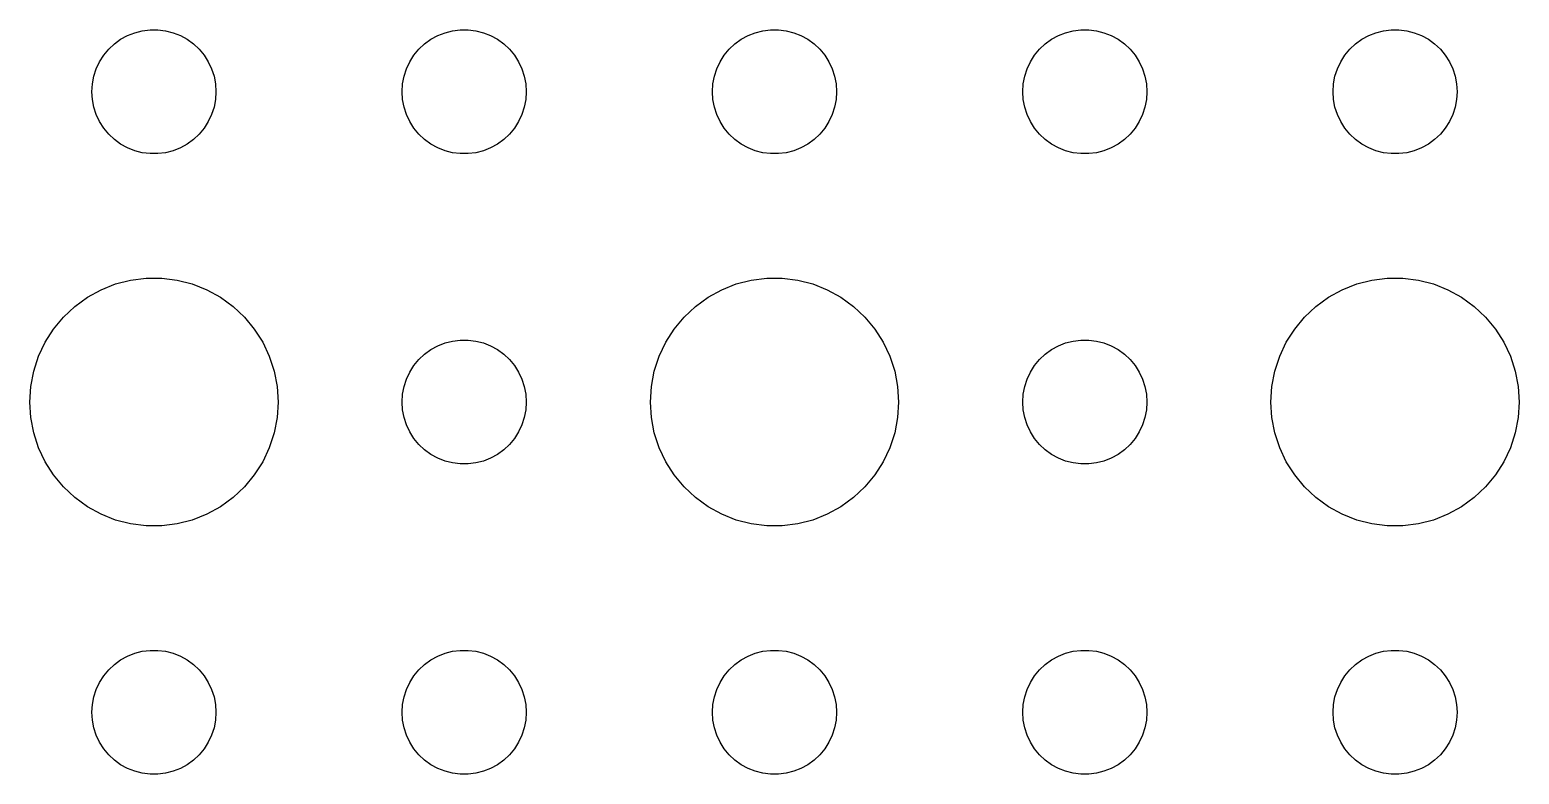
# Model space of a CAD drawing. Header units: metres. Extents: x -157 to 157, y -157 to 157.
# Drawn here: x -123 to -87, y 21 to 39 of the extents above; entities that cross this region are included whole.
import ezdxf

# ---------------------------------------------------------------- set-up
doc = ezdxf.new("R2010")
doc.units = ezdxf.units.M

msp = doc.modelspace()

# ---------------------------------------------------------------- linework, layer by layer
for p, q in [((-120.639, 38.8572), (-120.464, 38.9266)), ((-120.464, 38.9266), (-120.281, 38.9734)), ((-120.281, 38.9734), (-120.094, 38.997)), ((-120.094, 38.997), (-119.906, 38.997)), ((-119.906, 38.997), (-119.719, 38.9734)), ((-119.719, 38.9734), (-119.536, 38.9266)), ((-119.536, 38.9266), (-119.361, 38.8572)), ((-113.139, 38.8572), (-112.964, 38.9266)), ((-112.964, 38.9266), (-112.781, 38.9734)), ((-112.781, 38.9734), (-112.594, 38.997)), ((-112.594, 38.997), (-112.406, 38.997)), ((-112.406, 38.997), (-112.219, 38.9734)), ((-112.219, 38.9734), (-112.036, 38.9266)), ((-112.036, 38.9266), (-111.861, 38.8572)), ((-105.639, 38.8572), (-105.464, 38.9266)), ((-105.464, 38.9266), (-105.281, 38.9734)), ((-105.281, 38.9734), (-105.094, 38.997)), ((-105.094, 38.997), (-104.906, 38.997)), ((-104.906, 38.997), (-104.719, 38.9734)), ((-104.719, 38.9734), (-104.536, 38.9266)), ((-104.536, 38.9266), (-104.361, 38.8572)), ((-98.1387, 38.8572), (-97.9635, 38.9266)), ((-97.9635, 38.9266), (-97.7811, 38.9734)), ((-97.7811, 38.9734), (-97.5942, 38.997)), ((-97.5942, 38.997), (-97.4058, 38.997)), ((-97.4058, 38.997), (-97.2189, 38.9734)), ((-97.2189, 38.9734), (-97.0365, 38.9266)), ((-97.0365, 38.9266), (-96.8613, 38.8572)), ((-90.6387, 38.8572), (-90.4635, 38.9266)), ((-90.4635, 38.9266), (-90.2811, 38.9734)), ((-90.2811, 38.9734), (-90.0942, 38.997)), ((-90.0942, 38.997), (-89.9058, 38.997)), ((-89.9058, 38.997), (-89.7189, 38.9734)), ((-89.7189, 38.9734), (-89.5365, 38.9266)), ((-89.5365, 38.9266), (-89.3613, 38.8572)), ((-121.214, 38.3817), (-121.093, 38.5268)), ((-121.093, 38.5268), (-120.956, 38.6558)), ((-120.956, 38.6558), (-120.804, 38.7665)), ((-120.804, 38.7665), (-120.639, 38.8572)), ((-119.361, 38.8572), (-119.196, 38.7665)), ((-119.196, 38.7665), (-119.044, 38.6558)), ((-119.044, 38.6558), (-118.907, 38.5268)), ((-118.907, 38.5268), (-118.786, 38.3817)), ((-113.714, 38.3817), (-113.593, 38.5268)), ((-113.593, 38.5268), (-113.456, 38.6558)), ((-113.456, 38.6558), (-113.304, 38.7665)), ((-113.304, 38.7665), (-113.139, 38.8572)), ((-111.861, 38.8572), (-111.696, 38.7665)), ((-111.696, 38.7665), (-111.544, 38.6558)), ((-111.544, 38.6558), (-111.407, 38.5268)), ((-111.407, 38.5268), (-111.286, 38.3817)), ((-106.214, 38.3817), (-106.093, 38.5268)), ((-106.093, 38.5268), (-105.956, 38.6558)), ((-105.956, 38.6558), (-105.804, 38.7665)), ((-105.804, 38.7665), (-105.639, 38.8572)), ((-104.361, 38.8572), (-104.196, 38.7665)), ((-104.196, 38.7665), (-104.044, 38.6558)), ((-104.044, 38.6558), (-103.907, 38.5268)), ((-103.907, 38.5268), (-103.786, 38.3817)), ((-98.7135, 38.3817), (-98.5934, 38.5268)), ((-98.5934, 38.5268), (-98.4561, 38.6558)), ((-98.4561, 38.6558), (-98.3037, 38.7665)), ((-98.3037, 38.7665), (-98.1387, 38.8572)), ((-96.8613, 38.8572), (-96.6963, 38.7665)), ((-96.6963, 38.7665), (-96.5439, 38.6558)), ((-96.5439, 38.6558), (-96.4065, 38.5268)), ((-96.4065, 38.5268), (-96.2865, 38.3817)), ((-91.2135, 38.3817), (-91.0934, 38.5268)), ((-91.0934, 38.5268), (-90.9561, 38.6558)), ((-90.9561, 38.6558), (-90.8037, 38.7665)), ((-90.8037, 38.7665), (-90.6387, 38.8572)), ((-89.3613, 38.8572), (-89.1963, 38.7665)), ((-89.1963, 38.7665), (-89.0439, 38.6558)), ((-89.0439, 38.6558), (-88.9065, 38.5268)), ((-88.9065, 38.5268), (-88.7865, 38.3817)), ((-121.395, 38.0522), (-121.314, 38.2226)), ((-121.314, 38.2226), (-121.214, 38.3817)), ((-118.786, 38.3817), (-118.686, 38.2226)), ((-118.686, 38.2226), (-118.605, 38.0522)), ((-113.895, 38.0522), (-113.814, 38.2226)), ((-113.814, 38.2226), (-113.714, 38.3817)), ((-111.286, 38.3817), (-111.186, 38.2226)), ((-111.186, 38.2226), (-111.105, 38.0522)), ((-106.395, 38.0522), (-106.314, 38.2226)), ((-106.314, 38.2226), (-106.214, 38.3817)), ((-103.786, 38.3817), (-103.686, 38.2226)), ((-103.686, 38.2226), (-103.605, 38.0522)), ((-98.8947, 38.0522), (-98.8145, 38.2226)), ((-98.8145, 38.2226), (-98.7135, 38.3817)), ((-96.2865, 38.3817), (-96.1855, 38.2226)), ((-96.1855, 38.2226), (-96.1053, 38.0522)), ((-91.3947, 38.0522), (-91.3145, 38.2226)), ((-91.3145, 38.2226), (-91.2135, 38.3817)), ((-88.7865, 38.3817), (-88.6855, 38.2226)), ((-88.6855, 38.2226), (-88.6053, 38.0522)), ((-121.488, 37.688), (-121.453, 37.873)), ((-121.453, 37.873), (-121.395, 38.0522)), ((-118.605, 38.0522), (-118.547, 37.873)), ((-118.547, 37.873), (-118.512, 37.688)), ((-113.988, 37.688), (-113.953, 37.873)), ((-113.953, 37.873), (-113.895, 38.0522)), ((-111.105, 38.0522), (-111.047, 37.873)), ((-111.047, 37.873), (-111.012, 37.688)), ((-106.488, 37.688), (-106.453, 37.873)), ((-106.453, 37.873), (-106.395, 38.0522)), ((-103.605, 38.0522), (-103.547, 37.873)), ((-103.547, 37.873), (-103.512, 37.688)), ((-98.9882, 37.688), (-98.9529, 37.873)), ((-98.9529, 37.873), (-98.8947, 38.0522)), ((-96.1053, 38.0522), (-96.0471, 37.873)), ((-96.0471, 37.873), (-96.0118, 37.688)), ((-91.4882, 37.688), (-91.4529, 37.873)), ((-91.4529, 37.873), (-91.3947, 38.0522)), ((-88.6053, 38.0522), (-88.5471, 37.873)), ((-88.5471, 37.873), (-88.5118, 37.688)), ((-121.5, 37.5), (-121.488, 37.688)), ((-121.488, 37.312), (-121.5, 37.5)), ((-118.512, 37.688), (-118.5, 37.5)), ((-118.5, 37.5), (-118.512, 37.312)), ((-114, 37.5), (-113.988, 37.688)), ((-113.988, 37.312), (-114, 37.5)), ((-111.012, 37.688), (-111, 37.5)), ((-111, 37.5), (-111.012, 37.312)), ((-106.5, 37.5), (-106.488, 37.688)), ((-106.488, 37.312), (-106.5, 37.5)), ((-103.512, 37.688), (-103.5, 37.5)), ((-103.5, 37.5), (-103.512, 37.312)), ((-99, 37.5), (-98.9882, 37.688)), ((-98.9882, 37.312), (-99, 37.5)), ((-96.0118, 37.688), (-96, 37.5)), ((-96, 37.5), (-96.0118, 37.312)), ((-91.5, 37.5), (-91.4882, 37.688)), ((-91.4882, 37.312), (-91.5, 37.5)), ((-88.5118, 37.688), (-88.5, 37.5)), ((-88.5, 37.5), (-88.5118, 37.312)), ((-121.453, 37.127), (-121.488, 37.312)), ((-121.395, 36.9478), (-121.453, 37.127)), ((-118.547, 37.127), (-118.605, 36.9478)), ((-118.512, 37.312), (-118.547, 37.127)), ((-113.953, 37.127), (-113.988, 37.312)), ((-113.895, 36.9478), (-113.953, 37.127)), ((-111.047, 37.127), (-111.105, 36.9478)), ((-111.012, 37.312), (-111.047, 37.127)), ((-106.453, 37.127), (-106.488, 37.312)), ((-106.395, 36.9478), (-106.453, 37.127)), ((-103.547, 37.127), (-103.605, 36.9478)), ((-103.512, 37.312), (-103.547, 37.127)), ((-98.9529, 37.127), (-98.9882, 37.312)), ((-98.8947, 36.9478), (-98.9529, 37.127)), ((-96.0471, 37.127), (-96.1053, 36.9478)), ((-96.0118, 37.312), (-96.0471, 37.127)), ((-91.4529, 37.127), (-91.4882, 37.312)), ((-91.3947, 36.9478), (-91.4529, 37.127)), ((-88.5471, 37.127), (-88.6053, 36.9478)), ((-88.5118, 37.312), (-88.5471, 37.127)), ((-121.314, 36.7774), (-121.395, 36.9478)), ((-121.214, 36.6183), (-121.314, 36.7774)), ((-118.686, 36.7774), (-118.786, 36.6183)), ((-118.605, 36.9478), (-118.686, 36.7774)), ((-113.814, 36.7774), (-113.895, 36.9478)), ((-113.714, 36.6183), (-113.814, 36.7774)), ((-111.186, 36.7774), (-111.286, 36.6183)), ((-111.105, 36.9478), (-111.186, 36.7774)), ((-106.314, 36.7774), (-106.395, 36.9478)), ((-106.214, 36.6183), (-106.314, 36.7774)), ((-103.686, 36.7774), (-103.786, 36.6183)), ((-103.605, 36.9478), (-103.686, 36.7774)), ((-98.8145, 36.7774), (-98.8947, 36.9478)), ((-98.7135, 36.6183), (-98.8145, 36.7774)), ((-96.1855, 36.7774), (-96.2865, 36.6183)), ((-96.1053, 36.9478), (-96.1855, 36.7774)), ((-91.3145, 36.7774), (-91.3947, 36.9478)), ((-91.2135, 36.6183), (-91.3145, 36.7774)), ((-88.6855, 36.7774), (-88.7865, 36.6183)), ((-88.6053, 36.9478), (-88.6855, 36.7774)), ((-121.093, 36.4732), (-121.214, 36.6183)), ((-120.956, 36.3442), (-121.093, 36.4732)), ((-118.907, 36.4732), (-119.044, 36.3442)), ((-118.786, 36.6183), (-118.907, 36.4732)), ((-113.593, 36.4732), (-113.714, 36.6183)), ((-113.456, 36.3442), (-113.593, 36.4732)), ((-111.407, 36.4732), (-111.544, 36.3442)), ((-111.286, 36.6183), (-111.407, 36.4732)), ((-106.093, 36.4732), (-106.214, 36.6183)), ((-105.956, 36.3442), (-106.093, 36.4732)), ((-103.907, 36.4732), (-104.044, 36.3442)), ((-103.786, 36.6183), (-103.907, 36.4732)), ((-98.5934, 36.4732), (-98.7135, 36.6183)), ((-98.4561, 36.3442), (-98.5934, 36.4732)), ((-96.4065, 36.4732), (-96.5439, 36.3442)), ((-96.2865, 36.6183), (-96.4065, 36.4732)), ((-91.0934, 36.4732), (-91.2135, 36.6183)), ((-90.9561, 36.3442), (-91.0934, 36.4732)), ((-88.9065, 36.4732), (-89.0439, 36.3442)), ((-88.7865, 36.6183), (-88.9065, 36.4732)), ((-120.804, 36.2335), (-120.956, 36.3442)), ((-120.639, 36.1428), (-120.804, 36.2335)), ((-120.464, 36.0734), (-120.639, 36.1428)), ((-120.281, 36.0266), (-120.464, 36.0734)), ((-120.094, 36.003), (-120.281, 36.0266)), ((-119.906, 36.003), (-120.094, 36.003)), ((-119.719, 36.0266), (-119.906, 36.003)), ((-119.536, 36.0734), (-119.719, 36.0266)), ((-119.361, 36.1428), (-119.536, 36.0734)), ((-119.196, 36.2335), (-119.361, 36.1428)), ((-119.044, 36.3442), (-119.196, 36.2335)), ((-113.304, 36.2335), (-113.456, 36.3442)), ((-113.139, 36.1428), (-113.304, 36.2335)), ((-112.964, 36.0734), (-113.139, 36.1428)), ((-112.781, 36.0266), (-112.964, 36.0734)), ((-112.594, 36.003), (-112.781, 36.0266)), ((-112.406, 36.003), (-112.594, 36.003)), ((-112.219, 36.0266), (-112.406, 36.003)), ((-112.036, 36.0734), (-112.219, 36.0266)), ((-111.861, 36.1428), (-112.036, 36.0734)), ((-111.696, 36.2335), (-111.861, 36.1428)), ((-111.544, 36.3442), (-111.696, 36.2335)), ((-105.804, 36.2335), (-105.956, 36.3442)), ((-105.639, 36.1428), (-105.804, 36.2335)), ((-105.464, 36.0734), (-105.639, 36.1428)), ((-105.281, 36.0266), (-105.464, 36.0734)), ((-105.094, 36.003), (-105.281, 36.0266)), ((-104.906, 36.003), (-105.094, 36.003)), ((-104.719, 36.0266), (-104.906, 36.003)), ((-104.536, 36.0734), (-104.719, 36.0266)), ((-104.361, 36.1428), (-104.536, 36.0734)), ((-104.196, 36.2335), (-104.361, 36.1428)), ((-104.044, 36.3442), (-104.196, 36.2335)), ((-98.3037, 36.2335), (-98.4561, 36.3442)), ((-98.1387, 36.1428), (-98.3037, 36.2335)), ((-97.9635, 36.0734), (-98.1387, 36.1428)), ((-97.7811, 36.0266), (-97.9635, 36.0734)), ((-97.5942, 36.003), (-97.7811, 36.0266)), ((-97.4058, 36.003), (-97.5942, 36.003)), ((-97.2189, 36.0266), (-97.4058, 36.003)), ((-97.0365, 36.0734), (-97.2189, 36.0266)), ((-96.8613, 36.1428), (-97.0365, 36.0734)), ((-96.6963, 36.2335), (-96.8613, 36.1428)), ((-96.5439, 36.3442), (-96.6963, 36.2335)), ((-90.8037, 36.2335), (-90.9561, 36.3442)), ((-90.6387, 36.1428), (-90.8037, 36.2335)), ((-90.4635, 36.0734), (-90.6387, 36.1428)), ((-90.2811, 36.0266), (-90.4635, 36.0734)), ((-90.0942, 36.003), (-90.2811, 36.0266)), ((-89.9058, 36.003), (-90.0942, 36.003)), ((-89.7189, 36.0266), (-89.9058, 36.003)), ((-89.5365, 36.0734), (-89.7189, 36.0266)), ((-89.3613, 36.1428), (-89.5365, 36.0734)), ((-89.1963, 36.2335), (-89.3613, 36.1428)), ((-89.0439, 36.3442), (-89.1963, 36.2335)), ((-121.277, 32.7145), (-120.927, 32.8532)), ((-120.927, 32.8532), (-120.562, 32.9469)), ((-120.562, 32.9469), (-120.188, 32.9941)), ((-120.188, 32.9941), (-119.812, 32.9941)), ((-119.812, 32.9941), (-119.438, 32.9469)), ((-119.438, 32.9469), (-119.073, 32.8532)), ((-119.073, 32.8532), (-118.723, 32.7145)), ((-106.277, 32.7145), (-105.927, 32.8532)), ((-105.927, 32.8532), (-105.562, 32.9469)), ((-105.562, 32.9469), (-105.188, 32.9941)), ((-105.188, 32.9941), (-104.812, 32.9941)), ((-104.812, 32.9941), (-104.438, 32.9469)), ((-104.438, 32.9469), (-104.073, 32.8532)), ((-104.073, 32.8532), (-103.723, 32.7145)), ((-91.2773, 32.7145), (-90.927, 32.8532)), ((-90.927, 32.8532), (-90.5621, 32.9469)), ((-90.5621, 32.9469), (-90.1884, 32.9941)), ((-90.1884, 32.9941), (-89.8116, 32.9941)), ((-89.8116, 32.9941), (-89.4379, 32.9469)), ((-89.4379, 32.9469), (-89.073, 32.8532)), ((-89.073, 32.8532), (-88.7227, 32.7145)), ((-121.912, 32.3115), (-121.607, 32.533)), ((-121.607, 32.533), (-121.277, 32.7145)), ((-118.723, 32.7145), (-118.393, 32.533)), ((-118.393, 32.533), (-118.088, 32.3115)), ((-106.912, 32.3115), (-106.607, 32.533)), ((-106.607, 32.533), (-106.277, 32.7145)), ((-103.723, 32.7145), (-103.393, 32.533)), ((-103.393, 32.533), (-103.088, 32.3115)), ((-91.9123, 32.3115), (-91.6075, 32.533)), ((-91.6075, 32.533), (-91.2773, 32.7145)), ((-88.7227, 32.7145), (-88.3925, 32.533)), ((-88.3925, 32.533), (-88.0877, 32.3115)), ((-122.427, 31.7634), (-122.187, 32.0536)), ((-122.187, 32.0536), (-121.912, 32.3115)), ((-118.088, 32.3115), (-117.813, 32.0536)), ((-117.813, 32.0536), (-117.573, 31.7634)), ((-107.427, 31.7634), (-107.187, 32.0536)), ((-107.187, 32.0536), (-106.912, 32.3115)), ((-103.088, 32.3115), (-102.813, 32.0536)), ((-102.813, 32.0536), (-102.573, 31.7634)), ((-92.427, 31.7634), (-92.1869, 32.0536)), ((-92.1869, 32.0536), (-91.9123, 32.3115)), ((-88.0877, 32.3115), (-87.8131, 32.0536)), ((-87.8131, 32.0536), (-87.573, 31.7634)), ((-122.629, 31.4453), (-122.427, 31.7634)), ((-117.573, 31.7634), (-117.371, 31.4453)), ((-107.629, 31.4453), (-107.427, 31.7634)), ((-102.573, 31.7634), (-102.371, 31.4453)), ((-92.6289, 31.4453), (-92.427, 31.7634)), ((-87.573, 31.7634), (-87.3711, 31.4453)), ((-122.789, 31.1044), (-122.629, 31.4453)), ((-117.371, 31.4453), (-117.211, 31.1044)), ((-113.304, 31.2665), (-113.139, 31.3572)), ((-113.139, 31.3572), (-112.964, 31.4266)), ((-112.964, 31.4266), (-112.781, 31.4734)), ((-112.781, 31.4734), (-112.594, 31.497)), ((-112.594, 31.497), (-112.406, 31.497)), ((-112.406, 31.497), (-112.219, 31.4734)), ((-112.219, 31.4734), (-112.036, 31.4266)), ((-112.036, 31.4266), (-111.861, 31.3572)), ((-111.861, 31.3572), (-111.696, 31.2665)), ((-107.789, 31.1044), (-107.629, 31.4453)), ((-102.371, 31.4453), (-102.211, 31.1044)), ((-98.3037, 31.2665), (-98.1387, 31.3572)), ((-98.1387, 31.3572), (-97.9635, 31.4266)), ((-97.9635, 31.4266), (-97.7811, 31.4734)), ((-97.7811, 31.4734), (-97.5942, 31.497)), ((-97.5942, 31.497), (-97.4058, 31.497)), ((-97.4058, 31.497), (-97.2189, 31.4734)), ((-97.2189, 31.4734), (-97.0365, 31.4266)), ((-97.0365, 31.4266), (-96.8613, 31.3572)), ((-96.8613, 31.3572), (-96.6963, 31.2665)), ((-92.7893, 31.1044), (-92.6289, 31.4453)), ((-87.3711, 31.4453), (-87.2107, 31.1044)), ((-122.906, 30.7461), (-122.789, 31.1044)), ((-117.211, 31.1044), (-117.094, 30.7461)), ((-113.714, 30.8817), (-113.593, 31.0268)), ((-113.593, 31.0268), (-113.456, 31.1558)), ((-113.456, 31.1558), (-113.304, 31.2665)), ((-111.696, 31.2665), (-111.544, 31.1558)), ((-111.544, 31.1558), (-111.407, 31.0268)), ((-111.407, 31.0268), (-111.286, 30.8817)), ((-107.906, 30.7461), (-107.789, 31.1044)), ((-102.211, 31.1044), (-102.094, 30.7461)), ((-98.7135, 30.8817), (-98.5934, 31.0268)), ((-98.5934, 31.0268), (-98.4561, 31.1558)), ((-98.4561, 31.1558), (-98.3037, 31.2665)), ((-96.6963, 31.2665), (-96.5439, 31.1558)), ((-96.5439, 31.1558), (-96.4065, 31.0268)), ((-96.4065, 31.0268), (-96.2865, 30.8817)), ((-92.9057, 30.7461), (-92.7893, 31.1044)), ((-87.2107, 31.1044), (-87.0943, 30.7461)), ((-122.976, 30.376), (-122.906, 30.7461)), ((-117.094, 30.7461), (-117.024, 30.376)), ((-113.895, 30.5522), (-113.814, 30.7226)), ((-113.814, 30.7226), (-113.714, 30.8817)), ((-111.286, 30.8817), (-111.186, 30.7226)), ((-111.186, 30.7226), (-111.105, 30.5522)), ((-107.976, 30.376), (-107.906, 30.7461)), ((-102.094, 30.7461), (-102.024, 30.376)), ((-98.8947, 30.5522), (-98.8145, 30.7226)), ((-98.8145, 30.7226), (-98.7135, 30.8817)), ((-96.2865, 30.8817), (-96.1855, 30.7226)), ((-96.1855, 30.7226), (-96.1053, 30.5522)), ((-92.9763, 30.376), (-92.9057, 30.7461)), ((-87.0943, 30.7461), (-87.0237, 30.376)), ((-123, 30), (-122.976, 30.376)), ((-117.024, 30.376), (-117, 30)), ((-113.988, 30.188), (-113.953, 30.373)), ((-113.953, 30.373), (-113.895, 30.5522)), ((-111.105, 30.5522), (-111.047, 30.373)), ((-111.047, 30.373), (-111.012, 30.188)), ((-108, 30), (-107.976, 30.376)), ((-102.024, 30.376), (-102, 30)), ((-98.9882, 30.188), (-98.9529, 30.373)), ((-98.9529, 30.373), (-98.8947, 30.5522)), ((-96.1053, 30.5522), (-96.0471, 30.373)), ((-96.0471, 30.373), (-96.0118, 30.188)), ((-93, 30), (-92.9763, 30.376)), ((-87.0237, 30.376), (-87, 30)), ((-122.976, 29.624), (-123, 30)), ((-117, 30), (-117.024, 29.624)), ((-114, 30), (-113.988, 30.188)), ((-113.988, 29.812), (-114, 30)), ((-111.012, 30.188), (-111, 30)), ((-111, 30), (-111.012, 29.812)), ((-107.976, 29.624), (-108, 30)), ((-102, 30), (-102.024, 29.624)), ((-99, 30), (-98.9882, 30.188)), ((-98.9882, 29.812), (-99, 30)), ((-96.0118, 30.188), (-96, 30)), ((-96, 30), (-96.0118, 29.812)), ((-92.9763, 29.624), (-93, 30)), ((-87, 30), (-87.0237, 29.624)), ((-122.906, 29.2539), (-122.976, 29.624)), ((-117.024, 29.624), (-117.094, 29.2539)), ((-113.953, 29.627), (-113.988, 29.812)), ((-113.895, 29.4478), (-113.953, 29.627)), ((-111.047, 29.627), (-111.105, 29.4478)), ((-111.012, 29.812), (-111.047, 29.627)), ((-107.906, 29.2539), (-107.976, 29.624)), ((-102.024, 29.624), (-102.094, 29.2539)), ((-98.9529, 29.627), (-98.9882, 29.812)), ((-98.8947, 29.4478), (-98.9529, 29.627)), ((-96.0471, 29.627), (-96.1053, 29.4478)), ((-96.0118, 29.812), (-96.0471, 29.627)), ((-92.9057, 29.2539), (-92.9763, 29.624)), ((-87.0237, 29.624), (-87.0943, 29.2539)), ((-122.789, 28.8956), (-122.906, 29.2539)), ((-117.094, 29.2539), (-117.211, 28.8956)), ((-113.814, 29.2774), (-113.895, 29.4478)), ((-113.714, 29.1183), (-113.814, 29.2774)), ((-111.186, 29.2774), (-111.286, 29.1183)), ((-111.105, 29.4478), (-111.186, 29.2774)), ((-107.789, 28.8956), (-107.906, 29.2539)), ((-102.094, 29.2539), (-102.211, 28.8956)), ((-98.8145, 29.2774), (-98.8947, 29.4478)), ((-98.7135, 29.1183), (-98.8145, 29.2774)), ((-96.1855, 29.2774), (-96.2865, 29.1183)), ((-96.1053, 29.4478), (-96.1855, 29.2774)), ((-92.7893, 28.8956), (-92.9057, 29.2539)), ((-87.0943, 29.2539), (-87.2107, 28.8956)), ((-122.629, 28.5547), (-122.789, 28.8956)), ((-117.211, 28.8956), (-117.371, 28.5547)), ((-113.593, 28.9732), (-113.714, 29.1183)), ((-113.456, 28.8442), (-113.593, 28.9732)), ((-113.304, 28.7335), (-113.456, 28.8442)), ((-111.544, 28.8442), (-111.696, 28.7335)), ((-111.407, 28.9732), (-111.544, 28.8442)), ((-111.286, 29.1183), (-111.407, 28.9732)), ((-107.629, 28.5547), (-107.789, 28.8956)), ((-102.211, 28.8956), (-102.371, 28.5547)), ((-98.5934, 28.9732), (-98.7135, 29.1183)), ((-98.4561, 28.8442), (-98.5934, 28.9732)), ((-98.3037, 28.7335), (-98.4561, 28.8442)), ((-96.5439, 28.8442), (-96.6963, 28.7335)), ((-96.4065, 28.9732), (-96.5439, 28.8442)), ((-96.2865, 29.1183), (-96.4065, 28.9732)), ((-92.6289, 28.5547), (-92.7893, 28.8956)), ((-87.2107, 28.8956), (-87.3711, 28.5547)), ((-122.427, 28.2366), (-122.629, 28.5547)), ((-117.371, 28.5547), (-117.573, 28.2366)), ((-113.139, 28.6427), (-113.304, 28.7335)), ((-112.964, 28.5734), (-113.139, 28.6427)), ((-112.781, 28.5266), (-112.964, 28.5734)), ((-112.594, 28.503), (-112.781, 28.5266)), ((-112.406, 28.503), (-112.594, 28.503)), ((-112.219, 28.5266), (-112.406, 28.503)), ((-112.036, 28.5734), (-112.219, 28.5266)), ((-111.861, 28.6427), (-112.036, 28.5734)), ((-111.696, 28.7335), (-111.861, 28.6427)), ((-107.427, 28.2366), (-107.629, 28.5547)), ((-102.371, 28.5547), (-102.573, 28.2366)), ((-98.1387, 28.6427), (-98.3037, 28.7335)), ((-97.9635, 28.5734), (-98.1387, 28.6427)), ((-97.7811, 28.5266), (-97.9635, 28.5734)), ((-97.5942, 28.503), (-97.7811, 28.5266)), ((-97.4058, 28.503), (-97.5942, 28.503)), ((-97.2189, 28.5266), (-97.4058, 28.503)), ((-97.0365, 28.5734), (-97.2189, 28.5266)), ((-96.8613, 28.6427), (-97.0365, 28.5734)), ((-96.6963, 28.7335), (-96.8613, 28.6427)), ((-92.427, 28.2366), (-92.6289, 28.5547)), ((-87.3711, 28.5547), (-87.573, 28.2366)), ((-122.187, 27.9464), (-122.427, 28.2366)), ((-117.573, 28.2366), (-117.813, 27.9464)), ((-107.187, 27.9464), (-107.427, 28.2366)), ((-102.573, 28.2366), (-102.813, 27.9464)), ((-92.1869, 27.9464), (-92.427, 28.2366)), ((-87.573, 28.2366), (-87.8131, 27.9464)), ((-121.912, 27.6884), (-122.187, 27.9464)), ((-117.813, 27.9464), (-118.088, 27.6884)), ((-106.912, 27.6884), (-107.187, 27.9464)), ((-102.813, 27.9464), (-103.088, 27.6884)), ((-91.9123, 27.6884), (-92.1869, 27.9464)), ((-87.8131, 27.9464), (-88.0877, 27.6884)), ((-121.607, 27.467), (-121.912, 27.6884)), ((-121.277, 27.2855), (-121.607, 27.467)), ((-118.393, 27.467), (-118.723, 27.2855)), ((-118.088, 27.6884), (-118.393, 27.467)), ((-106.607, 27.467), (-106.912, 27.6884)), ((-106.277, 27.2855), (-106.607, 27.467)), ((-103.393, 27.467), (-103.723, 27.2855)), ((-103.088, 27.6884), (-103.393, 27.467)), ((-91.6075, 27.467), (-91.9123, 27.6884)), ((-91.2773, 27.2855), (-91.6075, 27.467)), ((-88.3925, 27.467), (-88.7227, 27.2855)), ((-88.0877, 27.6884), (-88.3925, 27.467)), ((-120.927, 27.1468), (-121.277, 27.2855)), ((-120.562, 27.0531), (-120.927, 27.1468)), ((-120.188, 27.0059), (-120.562, 27.0531)), ((-119.812, 27.0059), (-120.188, 27.0059)), ((-119.438, 27.0531), (-119.812, 27.0059)), ((-119.073, 27.1468), (-119.438, 27.0531)), ((-118.723, 27.2855), (-119.073, 27.1468)), ((-105.927, 27.1468), (-106.277, 27.2855)), ((-105.562, 27.0531), (-105.927, 27.1468)), ((-105.188, 27.0059), (-105.562, 27.0531)), ((-104.812, 27.0059), (-105.188, 27.0059)), ((-104.438, 27.0531), (-104.812, 27.0059)), ((-104.073, 27.1468), (-104.438, 27.0531)), ((-103.723, 27.2855), (-104.073, 27.1468)), ((-90.927, 27.1468), (-91.2773, 27.2855)), ((-90.5621, 27.0531), (-90.927, 27.1468)), ((-90.1884, 27.0059), (-90.5621, 27.0531)), ((-89.8116, 27.0059), (-90.1884, 27.0059)), ((-89.4379, 27.0531), (-89.8116, 27.0059)), ((-89.073, 27.1468), (-89.4379, 27.0531)), ((-88.7227, 27.2855), (-89.073, 27.1468)), ((-120.956, 23.6558), (-120.804, 23.7665)), ((-120.804, 23.7665), (-120.639, 23.8572)), ((-120.639, 23.8572), (-120.464, 23.9266)), ((-120.464, 23.9266), (-120.281, 23.9734)), ((-120.281, 23.9734), (-120.094, 23.997)), ((-120.094, 23.997), (-119.906, 23.997)), ((-119.906, 23.997), (-119.719, 23.9734)), ((-119.719, 23.9734), (-119.536, 23.9266)), ((-119.536, 23.9266), (-119.361, 23.8572)), ((-119.361, 23.8572), (-119.196, 23.7665)), ((-119.196, 23.7665), (-119.044, 23.6558)), ((-113.456, 23.6558), (-113.304, 23.7665)), ((-113.304, 23.7665), (-113.139, 23.8572)), ((-113.139, 23.8572), (-112.964, 23.9266)), ((-112.964, 23.9266), (-112.781, 23.9734)), ((-112.781, 23.9734), (-112.594, 23.997)), ((-112.594, 23.997), (-112.406, 23.997)), ((-112.406, 23.997), (-112.219, 23.9734)), ((-112.219, 23.9734), (-112.036, 23.9266)), ((-112.036, 23.9266), (-111.861, 23.8572)), ((-111.861, 23.8572), (-111.696, 23.7665)), ((-111.696, 23.7665), (-111.544, 23.6558)), ((-105.956, 23.6558), (-105.804, 23.7665)), ((-105.804, 23.7665), (-105.639, 23.8572)), ((-105.639, 23.8572), (-105.464, 23.9266)), ((-105.464, 23.9266), (-105.281, 23.9734)), ((-105.281, 23.9734), (-105.094, 23.997)), ((-105.094, 23.997), (-104.906, 23.997)), ((-104.906, 23.997), (-104.719, 23.9734)), ((-104.719, 23.9734), (-104.536, 23.9266)), ((-104.536, 23.9266), (-104.361, 23.8572)), ((-104.361, 23.8572), (-104.196, 23.7665)), ((-104.196, 23.7665), (-104.044, 23.6558)), ((-98.4561, 23.6558), (-98.3037, 23.7665)), ((-98.3037, 23.7665), (-98.1387, 23.8572)), ((-98.1387, 23.8572), (-97.9635, 23.9266)), ((-97.9635, 23.9266), (-97.7811, 23.9734)), ((-97.7811, 23.9734), (-97.5942, 23.997)), ((-97.5942, 23.997), (-97.4058, 23.997)), ((-97.4058, 23.997), (-97.2189, 23.9734)), ((-97.2189, 23.9734), (-97.0365, 23.9266)), ((-97.0365, 23.9266), (-96.8613, 23.8572)), ((-96.8613, 23.8572), (-96.6963, 23.7665)), ((-96.6963, 23.7665), (-96.5439, 23.6558)), ((-90.9561, 23.6558), (-90.8037, 23.7665)), ((-90.8037, 23.7665), (-90.6387, 23.8572)), ((-90.6387, 23.8572), (-90.4635, 23.9266)), ((-90.4635, 23.9266), (-90.2811, 23.9734)), ((-90.2811, 23.9734), (-90.0942, 23.997)), ((-90.0942, 23.997), (-89.9058, 23.997)), ((-89.9058, 23.997), (-89.7189, 23.9734)), ((-89.7189, 23.9734), (-89.5365, 23.9266)), ((-89.5365, 23.9266), (-89.3613, 23.8572)), ((-89.3613, 23.8572), (-89.1963, 23.7665)), ((-89.1963, 23.7665), (-89.0439, 23.6558)), ((-121.214, 23.3817), (-121.093, 23.5268)), ((-121.093, 23.5268), (-120.956, 23.6558)), ((-119.044, 23.6558), (-118.907, 23.5268)), ((-118.907, 23.5268), (-118.786, 23.3817)), ((-113.714, 23.3817), (-113.593, 23.5268)), ((-113.593, 23.5268), (-113.456, 23.6558)), ((-111.544, 23.6558), (-111.407, 23.5268)), ((-111.407, 23.5268), (-111.286, 23.3817)), ((-106.214, 23.3817), (-106.093, 23.5268)), ((-106.093, 23.5268), (-105.956, 23.6558)), ((-104.044, 23.6558), (-103.907, 23.5268)), ((-103.907, 23.5268), (-103.786, 23.3817)), ((-98.7135, 23.3817), (-98.5934, 23.5268)), ((-98.5934, 23.5268), (-98.4561, 23.6558)), ((-96.5439, 23.6558), (-96.4065, 23.5268)), ((-96.4065, 23.5268), (-96.2865, 23.3817)), ((-91.2135, 23.3817), (-91.0934, 23.5268)), ((-91.0934, 23.5268), (-90.9561, 23.6558)), ((-89.0439, 23.6558), (-88.9065, 23.5268)), ((-88.9065, 23.5268), (-88.7865, 23.3817)), ((-121.453, 22.873), (-121.395, 23.0522)), ((-121.395, 23.0522), (-121.314, 23.2226)), ((-121.314, 23.2226), (-121.214, 23.3817)), ((-118.786, 23.3817), (-118.686, 23.2226)), ((-118.686, 23.2226), (-118.605, 23.0522)), ((-118.605, 23.0522), (-118.547, 22.873)), ((-113.953, 22.873), (-113.895, 23.0522)), ((-113.895, 23.0522), (-113.814, 23.2226)), ((-113.814, 23.2226), (-113.714, 23.3817)), ((-111.286, 23.3817), (-111.186, 23.2226)), ((-111.186, 23.2226), (-111.105, 23.0522)), ((-111.105, 23.0522), (-111.047, 22.873)), ((-106.453, 22.873), (-106.395, 23.0522)), ((-106.395, 23.0522), (-106.314, 23.2226)), ((-106.314, 23.2226), (-106.214, 23.3817)), ((-103.786, 23.3817), (-103.686, 23.2226)), ((-103.686, 23.2226), (-103.605, 23.0522)), ((-103.605, 23.0522), (-103.547, 22.873)), ((-98.9529, 22.873), (-98.8947, 23.0522)), ((-98.8947, 23.0522), (-98.8145, 23.2226)), ((-98.8145, 23.2226), (-98.7135, 23.3817)), ((-96.2865, 23.3817), (-96.1855, 23.2226)), ((-96.1855, 23.2226), (-96.1053, 23.0522)), ((-96.1053, 23.0522), (-96.0471, 22.873)), ((-91.4529, 22.873), (-91.3947, 23.0522)), ((-91.3947, 23.0522), (-91.3145, 23.2226)), ((-91.3145, 23.2226), (-91.2135, 23.3817)), ((-88.7865, 23.3817), (-88.6855, 23.2226)), ((-88.6855, 23.2226), (-88.6053, 23.0522)), ((-88.6053, 23.0522), (-88.5471, 22.873)), ((-121.5, 22.5), (-121.488, 22.688)), ((-121.488, 22.688), (-121.453, 22.873)), ((-118.547, 22.873), (-118.512, 22.688)), ((-118.512, 22.688), (-118.5, 22.5)), ((-114, 22.5), (-113.988, 22.688)), ((-113.988, 22.688), (-113.953, 22.873)), ((-111.047, 22.873), (-111.012, 22.688)), ((-111.012, 22.688), (-111, 22.5)), ((-106.5, 22.5), (-106.488, 22.688)), ((-106.488, 22.688), (-106.453, 22.873)), ((-103.547, 22.873), (-103.512, 22.688)), ((-103.512, 22.688), (-103.5, 22.5)), ((-99, 22.5), (-98.9882, 22.688)), ((-98.9882, 22.688), (-98.9529, 22.873)), ((-96.0471, 22.873), (-96.0118, 22.688)), ((-96.0118, 22.688), (-96, 22.5)), ((-91.5, 22.5), (-91.4882, 22.688)), ((-91.4882, 22.688), (-91.4529, 22.873)), ((-88.5471, 22.873), (-88.5118, 22.688)), ((-88.5118, 22.688), (-88.5, 22.5)), ((-121.488, 22.312), (-121.5, 22.5)), ((-118.5, 22.5), (-118.512, 22.312)), ((-113.988, 22.312), (-114, 22.5)), ((-111, 22.5), (-111.012, 22.312)), ((-106.488, 22.312), (-106.5, 22.5)), ((-103.5, 22.5), (-103.512, 22.312)), ((-98.9882, 22.312), (-99, 22.5)), ((-96, 22.5), (-96.0118, 22.312)), ((-91.4882, 22.312), (-91.5, 22.5)), ((-88.5, 22.5), (-88.5118, 22.312)), ((-121.453, 22.127), (-121.488, 22.312)), ((-121.395, 21.9478), (-121.453, 22.127)), ((-118.547, 22.127), (-118.605, 21.9478)), ((-118.512, 22.312), (-118.547, 22.127)), ((-113.953, 22.127), (-113.988, 22.312)), ((-113.895, 21.9478), (-113.953, 22.127)), ((-111.047, 22.127), (-111.105, 21.9478)), ((-111.012, 22.312), (-111.047, 22.127)), ((-106.453, 22.127), (-106.488, 22.312)), ((-106.395, 21.9478), (-106.453, 22.127)), ((-103.547, 22.127), (-103.605, 21.9478)), ((-103.512, 22.312), (-103.547, 22.127)), ((-98.9529, 22.127), (-98.9882, 22.312)), ((-98.8947, 21.9478), (-98.9529, 22.127)), ((-96.0471, 22.127), (-96.1053, 21.9478)), ((-96.0118, 22.312), (-96.0471, 22.127)), ((-91.4529, 22.127), (-91.4882, 22.312)), ((-91.3947, 21.9478), (-91.4529, 22.127)), ((-88.5471, 22.127), (-88.6053, 21.9478)), ((-88.5118, 22.312), (-88.5471, 22.127)), ((-121.314, 21.7774), (-121.395, 21.9478)), ((-121.214, 21.6183), (-121.314, 21.7774)), ((-121.093, 21.4732), (-121.214, 21.6183)), ((-118.786, 21.6183), (-118.907, 21.4732)), ((-118.686, 21.7774), (-118.786, 21.6183)), ((-118.605, 21.9478), (-118.686, 21.7774)), ((-113.814, 21.7774), (-113.895, 21.9478)), ((-113.714, 21.6183), (-113.814, 21.7774)), ((-113.593, 21.4732), (-113.714, 21.6183)), ((-111.286, 21.6183), (-111.407, 21.4732)), ((-111.186, 21.7774), (-111.286, 21.6183)), ((-111.105, 21.9478), (-111.186, 21.7774)), ((-106.314, 21.7774), (-106.395, 21.9478)), ((-106.214, 21.6183), (-106.314, 21.7774)), ((-106.093, 21.4732), (-106.214, 21.6183)), ((-103.786, 21.6183), (-103.907, 21.4732)), ((-103.686, 21.7774), (-103.786, 21.6183)), ((-103.605, 21.9478), (-103.686, 21.7774)), ((-98.8145, 21.7774), (-98.8947, 21.9478)), ((-98.7135, 21.6183), (-98.8145, 21.7774)), ((-98.5934, 21.4732), (-98.7135, 21.6183)), ((-96.2865, 21.6183), (-96.4065, 21.4732)), ((-96.1855, 21.7774), (-96.2865, 21.6183)), ((-96.1053, 21.9478), (-96.1855, 21.7774)), ((-91.3145, 21.7774), (-91.3947, 21.9478)), ((-91.2135, 21.6183), (-91.3145, 21.7774)), ((-91.0934, 21.4732), (-91.2135, 21.6183)), ((-88.7865, 21.6183), (-88.9065, 21.4732)), ((-88.6855, 21.7774), (-88.7865, 21.6183)), ((-88.6053, 21.9478), (-88.6855, 21.7774)), ((-120.956, 21.3442), (-121.093, 21.4732)), ((-120.804, 21.2335), (-120.956, 21.3442)), ((-119.044, 21.3442), (-119.196, 21.2335)), ((-118.907, 21.4732), (-119.044, 21.3442)), ((-113.456, 21.3442), (-113.593, 21.4732)), ((-113.304, 21.2335), (-113.456, 21.3442)), ((-111.544, 21.3442), (-111.696, 21.2335)), ((-111.407, 21.4732), (-111.544, 21.3442)), ((-105.956, 21.3442), (-106.093, 21.4732)), ((-105.804, 21.2335), (-105.956, 21.3442)), ((-104.044, 21.3442), (-104.196, 21.2335)), ((-103.907, 21.4732), (-104.044, 21.3442)), ((-98.4561, 21.3442), (-98.5934, 21.4732)), ((-98.3037, 21.2335), (-98.4561, 21.3442)), ((-96.5439, 21.3442), (-96.6963, 21.2335)), ((-96.4065, 21.4732), (-96.5439, 21.3442)), ((-90.9561, 21.3442), (-91.0934, 21.4732)), ((-90.8037, 21.2335), (-90.9561, 21.3442)), ((-89.0439, 21.3442), (-89.1963, 21.2335)), ((-88.9065, 21.4732), (-89.0439, 21.3442)), ((-120.639, 21.1427), (-120.804, 21.2335)), ((-120.464, 21.0734), (-120.639, 21.1427)), ((-120.281, 21.0266), (-120.464, 21.0734)), ((-120.094, 21.003), (-120.281, 21.0266)), ((-119.906, 21.003), (-120.094, 21.003)), ((-119.719, 21.0266), (-119.906, 21.003)), ((-119.536, 21.0734), (-119.719, 21.0266)), ((-119.361, 21.1427), (-119.536, 21.0734)), ((-119.196, 21.2335), (-119.361, 21.1427)), ((-113.139, 21.1427), (-113.304, 21.2335)), ((-112.964, 21.0734), (-113.139, 21.1427)), ((-112.781, 21.0266), (-112.964, 21.0734)), ((-112.594, 21.003), (-112.781, 21.0266)), ((-112.406, 21.003), (-112.594, 21.003)), ((-112.219, 21.0266), (-112.406, 21.003)), ((-112.036, 21.0734), (-112.219, 21.0266)), ((-111.861, 21.1427), (-112.036, 21.0734)), ((-111.696, 21.2335), (-111.861, 21.1427)), ((-105.639, 21.1427), (-105.804, 21.2335)), ((-105.464, 21.0734), (-105.639, 21.1427)), ((-105.281, 21.0266), (-105.464, 21.0734)), ((-105.094, 21.003), (-105.281, 21.0266)), ((-104.906, 21.003), (-105.094, 21.003)), ((-104.719, 21.0266), (-104.906, 21.003)), ((-104.536, 21.0734), (-104.719, 21.0266)), ((-104.361, 21.1427), (-104.536, 21.0734)), ((-104.196, 21.2335), (-104.361, 21.1427)), ((-98.1387, 21.1427), (-98.3037, 21.2335)), ((-97.9635, 21.0734), (-98.1387, 21.1427)), ((-97.7811, 21.0266), (-97.9635, 21.0734)), ((-97.5942, 21.003), (-97.7811, 21.0266)), ((-97.4058, 21.003), (-97.5942, 21.003)), ((-97.2189, 21.0266), (-97.4058, 21.003)), ((-97.0365, 21.0734), (-97.2189, 21.0266)), ((-96.8613, 21.1427), (-97.0365, 21.0734)), ((-96.6963, 21.2335), (-96.8613, 21.1427)), ((-90.6387, 21.1427), (-90.8037, 21.2335)), ((-90.4635, 21.0734), (-90.6387, 21.1427)), ((-90.2811, 21.0266), (-90.4635, 21.0734)), ((-90.0942, 21.003), (-90.2811, 21.0266)), ((-89.9058, 21.003), (-90.0942, 21.003)), ((-89.7189, 21.0266), (-89.9058, 21.003)), ((-89.5365, 21.0734), (-89.7189, 21.0266)), ((-89.3613, 21.1427), (-89.5365, 21.0734)), ((-89.1963, 21.2335), (-89.3613, 21.1427))]:
    msp.add_line(p, q)

doc.saveas('drawing.dxf')
